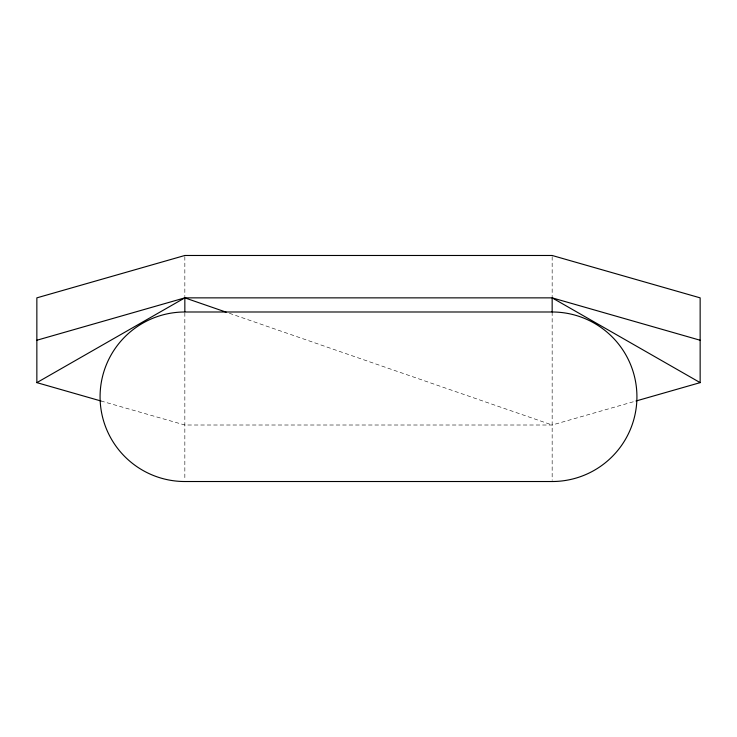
<?xml version="1.0" encoding="UTF-8"?>
<svg xmlns="http://www.w3.org/2000/svg" width="737" height="737" viewBox="0 0 737 737"><rect width="100%" height="100%" fill="white"/><g stroke="black" fill="none" stroke-linecap="round" stroke-linejoin="round"><path stroke-width="0.55" stroke-dasharray="3.69 2.76" d="M100.905 400.974L184.84 425.009L552.16 425.009L636.095 400.974M229.391 313.28L552.16 425.009M552.16 256.623L552.16 296.716M552.16 311.991L552.16 480.377M184.84 256.623L184.84 296.716M184.84 312.755L184.84 480.377"/><path stroke-width="1.11" d="M636.095 400.974L700.15 382.632L700.15 297.859L552.16 255.481L184.84 255.481L36.85 297.859L36.85 382.632L184.84 297.859L552.16 297.859L700.15 340.245M36.85 340.245L184.84 297.859L226.139 312.156M36.85 382.632L100.905 400.974M700.15 382.632L552.16 297.859L552.16 311.659M184.84 297.859L184.84 311.604M552.16 311.991L184.84 311.991A84.764 84.764 0 0 0 100.075 396.755A84.764 84.764 0 0 0 184.84 481.519L552.16 481.519A84.764 84.764 0 0 0 636.925 396.755A84.764 84.764 0 0 0 552.16 311.991"/></g></svg>
